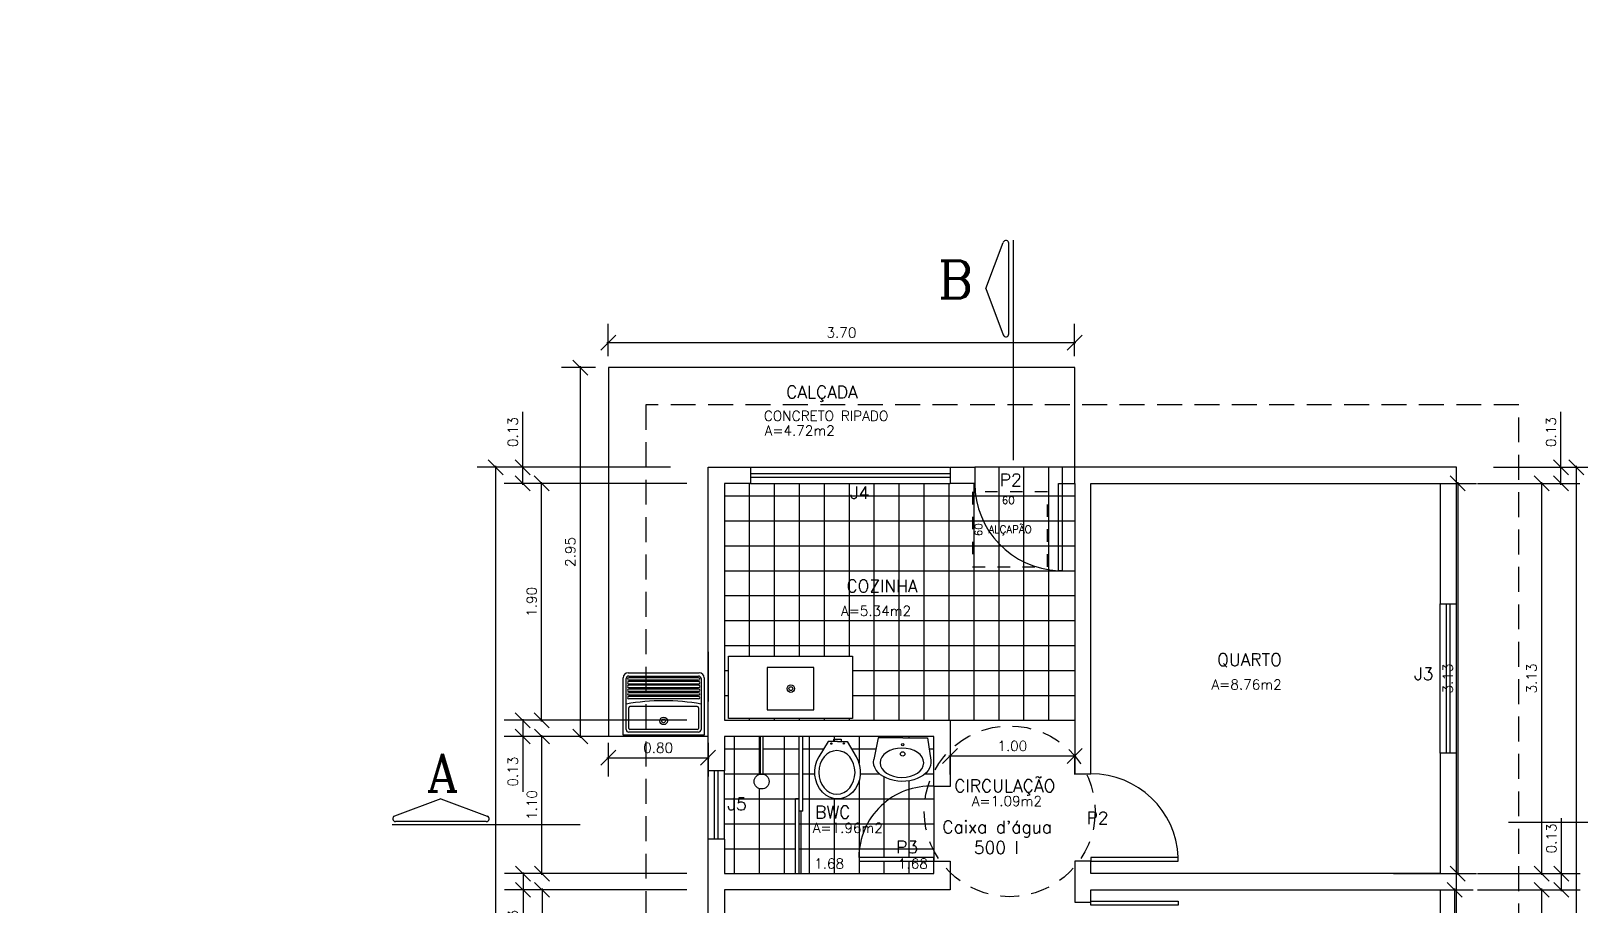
# Model space of a CAD drawing. Extents: x -49 to 264, y -41 to 22.
# Drawn here: x 0.86 to 13.29, y 15.29 to 22.3 of the extents above; entities that cross this region are included whole.
import ezdxf

# ---------------------------------------------------------------- set-up
doc = ezdxf.new("R2010")
doc.units = 0
doc.header["$LTSCALE"] = 20
doc.linetypes.add('DASHED2', pattern=[0.375, 0.25, -0.125])
doc.layers.get('0').update_dxf_attribs({"linetype": 'CONTINUOUS'})
doc.layers.get('DEFPOINTS').update_dxf_attribs({"linetype": 'CONTINUOUS'})
for name, color, linetype in [('CAIXADÁGUA', 244, 'CONTINUOUS'), ('COTA', 244, 'CONTINUOUS'), ('COTAS', 244, 'CONTINUOUS'), ('EQUIPAMENTOS', 1, 'CONTINUOUS'), ('JANELA', 1, 'CONTINUOUS'), ('MADEIRAMENTO', 1, 'CONTINUOUS'), ('PAREDE', 7, 'CONTINUOUS'), ('PIA', 1, 'CONTINUOUS'), ('PISO', 30, 'CONTINUOUS'), ('PORTA', 1, 'CONTINUOUS'), ('TANQUE', 1, 'CONTINUOUS'), ('TEXTO', 1, 'CONTINUOUS'), ('VASO', 1, 'CONTINUOUS'), ('VISTAL', 30, 'CONTINUOUS')]:
    doc.layers.add(name, color=color, linetype=linetype)
doc.styles.add('ROMANC', font='ROMANC.SHX')
doc.dimstyles.get("Standard").update_dxf_attribs({"dimtxt": 0.08, "dimasz": 0.12, "dimexe": 0.15, "dimexo": 0.0625, "dimgap": 0.04, "dimtad": 1, "dimzin": 0, "dimtxsty": 'ROMANC', "dimblk1": 'OBLIQUE', "dimblk2": 'OBLIQUE', "dimsah": 1, "dimcen": 0.09, "dimdle": 0.01, "dimclrd": 30, "dimclre": 30, "dimclrt": 244, "dimazin": 3, "dimtfac": 1, "dimtdec": 3, "dimtofl": 0, "dimtmove": 0, "dimatfit": 3, "dimtolj": 1, "dimtzin": 0})

# ---------------------------------------------------------------- blocks, each defined once
blk = doc.blocks.new('_OBLIQUE')
at = {"color": 0, "linetype": 'BYBLOCK'}
blk.add_line((-0.5, -0.5), (0.5, 0.5), dxfattribs=at)
blk = doc.blocks.new('*D275')
at = {"color": 30, "linetype": 'BYBLOCK'}
for p, q in [((11.791, 13.084), (12.459, 13.084)), ((12.309, 13.094), (12.309, 10.924)), ((11.791, 10.934), (12.459, 10.934)), ((-46.174, 10.742), (-46.174, 9.233)), ((-40.174, 10.742), (-40.174, 9.233)), ((-46.184, 9.383), (-40.164, 9.383))]:
    blk.add_line(p, q, dxfattribs=at)
at = {"layer": 'DEFPOINTS', "color": 0, "linetype": 'BYBLOCK'}
for p in [(22.485, 17.906), (22.64, 17.906), (6.424, 15.544), (8.104, 15.544), (8.104, 15.544), (22.64, 15.476), (11.491, 13.084), (11.491, 10.934), (12.309, 10.934), (-46.174, 10.804), (-40.174, 10.804), (-40.174, 9.383)]:
    blk.add_point(p, dxfattribs=at)
at = {"color": 30, "linetype": 'BYBLOCK', "xscale": 0.12, "yscale": 0.12, "zscale": 0.12}
for p, rotation in [((12.309, 13.084), 90), ((12.309, 10.934), 270), ((-46.174, 9.383), 180)]:
    blk.add_blockref('_OBLIQUE', p, dxfattribs=dict(at, rotation=rotation))
blk.add_blockref('_OBLIQUE', (-40.174, 9.383), dxfattribs=at)
at = {"color": 244, "linetype": 'BYBLOCK', "char_height": 0.08, "attachment_point": 5, "rotation": 90, "style": 'ROMANC'}
for s, insert in [('\\A1;2.43', (22.405, 16.691)), ('\\A1;2.15', (12.229, 12.009))]:
    blk.add_mtext(s, dxfattribs=dict(at, insert=insert))
at = {"color": 244, "linetype": 'BYBLOCK', "char_height": 0.08, "attachment_point": 5, "style": 'ROMANC'}
for s, insert in [('\\A1;1.68', (7.264, 15.624)), ('\\A1;6.00', (-43.174, 9.463))]:
    blk.add_mtext(s, dxfattribs=dict(at, insert=insert))
blk = doc.blocks.new('*D273')
at = {"color": 30, "linetype": 'BYBLOCK'}
for p, q in [((11.791, 18.674), (12.455, 18.674)), ((12.305, 18.684), (12.305, 15.534)), ((11.791, 15.544), (12.455, 15.544)), ((-40.304, 10.872), (-40.304, 9.513)), ((-43.114, 9.663), (-40.294, 9.663))]:
    blk.add_line(p, q, dxfattribs=at)
at = {"layer": 'DEFPOINTS', "color": 0, "linetype": 'BYBLOCK'}
for p in [(11.491, 18.674), (11.491, 15.544), (12.305, 15.544), (-43.104, 10.934), (-40.304, 10.934), (-40.304, 9.663)]:
    blk.add_point(p, dxfattribs=at)
at = {"color": 30, "linetype": 'BYBLOCK', "xscale": 0.12, "yscale": 0.12, "zscale": 0.12}
for p, rotation in [((12.305, 18.674), 90), ((12.305, 15.544), 270), ((-43.104, 9.663), 180)]:
    blk.add_blockref('_OBLIQUE', p, dxfattribs=dict(at, rotation=rotation))
blk.add_blockref('_OBLIQUE', (-40.304, 9.663), dxfattribs=at)
at = {"color": 244, "linetype": 'BYBLOCK', "insert": (12.225, 17.109), "char_height": 0.08, "attachment_point": 5, "rotation": 90, "style": 'ROMANC'}
blk.add_mtext('\\A1;3.13', dxfattribs=at)
at = {"color": 244, "linetype": 'BYBLOCK', "insert": (-41.704, 9.743), "char_height": 0.08, "attachment_point": 5, "style": 'ROMANC'}
blk.add_mtext('\\A1;2.80', dxfattribs=at)
blk = doc.blocks.new('*D274')
at = {"color": 30, "linetype": 'BYBLOCK'}
for p, q in [((17.798, 15.476), (17.798, 16.04)), ((11.791, 15.414), (12.43, 15.414)), ((12.28, 15.424), (12.28, 13.204)), ((17.7, 15.476), (17.648, 15.476)), ((17.7, 15.426), (17.648, 15.426)), ((17.798, 15.426), (17.798, 15.426)), ((11.791, 13.214), (12.43, 13.214)), ((-40.174, 10.742), (-40.174, 9.513)), ((-40.314, 9.663), (-40.174, 9.663)), ((-40.239, 9.663), (-40.164, 9.413)), ((-40.164, 9.413), (-39.841, 9.413))]:
    blk.add_line(p, q, dxfattribs=at)
at = {"layer": 'DEFPOINTS', "color": 0, "linetype": 'BYBLOCK'}
for p in [(11.491, 15.414), (17.798, 15.476), (18, 15.476), (18, 15.426), (11.491, 13.214), (12.28, 13.214), (-40.304, 10.934), (-40.174, 10.804), (-40.174, 9.663)]:
    blk.add_point(p, dxfattribs=at)
at = {"color": 30, "linetype": 'BYBLOCK', "xscale": 0.12, "yscale": 0.12, "zscale": 0.12}
for p, rotation in [((12.28, 15.414), 90), ((17.798, 15.476), 270), ((17.798, 15.426), 90), ((12.28, 13.214), 270), ((-40.304, 9.663), 180)]:
    blk.add_blockref('_OBLIQUE', p, dxfattribs=dict(at, rotation=rotation))
blk.add_blockref('_OBLIQUE', (-40.174, 9.663), dxfattribs=at)
at = {"color": 244, "linetype": 'BYBLOCK', "char_height": 0.08, "attachment_point": 5, "rotation": 90, "style": 'ROMANC'}
for s, insert in [('\\A1;{0.03}', (17.718, 15.878)), ('\\A1;2.20', (12.2, 14.314))]:
    blk.add_mtext(s, dxfattribs=dict(at, insert=insert))
at = {"color": 244, "linetype": 'BYBLOCK', "insert": (-40.124, 9.333), "char_height": 0.08, "attachment_point": 4, "style": 'ROMANC'}
blk.add_mtext('\\A1;0.13', dxfattribs=at)
blk = doc.blocks.new('A$C2D')
at = {"layer": 'EQUIPAMENTOS', "linetype": 'DASHED2', "ltscale": 0.03}
blk.add_circle((0.687, 0.687), 0.685, dxfattribs=at)
at = {"layer": 'TEXTO', "color": 244, "ltscale": 0.3, "style": 'ROMANC'}
for s, p in [("Caixa d'água", (0.147, 0.511)), ('500 l', (0.4, 0.346))]:
    blk.add_text(s, height=0.1, dxfattribs=at).set_placement(p)
blk = doc.blocks.new('*D356')
at = {"color": 30, "linetype": 'BYBLOCK'}
for p, q in [((4.821, 19.904), (4.821, 20.164)), ((8.561, 19.904), (8.561, 20.164)), ((4.811, 20.014), (8.571, 20.014))]:
    blk.add_line(p, q, dxfattribs=at)
at = {"layer": 'DEFPOINTS', "color": 0, "linetype": 'BYBLOCK'}
for p in [(8.561, 20.014), (4.821, 19.604), (8.561, 19.604)]:
    blk.add_point(p, dxfattribs=at)
at = {"color": 30, "linetype": 'BYBLOCK', "xscale": 0.12, "yscale": 0.12, "zscale": 0.12, "rotation": 180}
blk.add_blockref('_OBLIQUE', (4.821, 20.014), dxfattribs=at)
at = {"color": 30, "linetype": 'BYBLOCK', "xscale": 0.12, "yscale": 0.12, "zscale": 0.12}
blk.add_blockref('_OBLIQUE', (8.561, 20.014), dxfattribs=at)
at = {"color": 244, "linetype": 'BYBLOCK', "insert": (6.691, 20.094), "char_height": 0.08, "attachment_point": 5, "style": 'ROMANC'}
blk.add_mtext('\\A1;{3.70}', dxfattribs=at)
blk = doc.blocks.new('*D357')
at = {"color": 30, "linetype": 'BYBLOCK'}
for p, q in [((4.521, 19.604), (4.248, 19.604)), ((4.398, 19.614), (4.398, 16.634)), ((4.521, 16.644), (4.248, 16.644))]:
    blk.add_line(p, q, dxfattribs=at)
at = {"layer": 'DEFPOINTS', "color": 0, "linetype": 'BYBLOCK'}
for p in [(4.821, 19.604), (4.398, 16.644), (4.821, 16.644)]:
    blk.add_point(p, dxfattribs=at)
at = {"color": 30, "linetype": 'BYBLOCK', "xscale": 0.12, "yscale": 0.12, "zscale": 0.12}
for p, rotation in [((4.398, 19.604), 90), ((4.398, 16.644), 270)]:
    blk.add_blockref('_OBLIQUE', p, dxfattribs=dict(at, rotation=rotation))
at = {"color": 244, "linetype": 'BYBLOCK', "insert": (4.318, 18.124), "char_height": 0.08, "attachment_point": 5, "rotation": 90, "style": 'ROMANC'}
blk.add_mtext('\\A1;{2.95}', dxfattribs=at)
blk = doc.blocks.new('*D358')
at = {"color": 30, "linetype": 'BYBLOCK'}
for p, q in [((4.821, 16.344), (4.821, 16.075)), ((5.621, 16.344), (5.621, 16.075)), ((4.811, 16.225), (5.631, 16.225))]:
    blk.add_line(p, q, dxfattribs=at)
at = {"layer": 'DEFPOINTS', "color": 0, "linetype": 'BYBLOCK'}
for p in [(4.821, 16.644), (5.621, 16.644), (5.621, 16.225)]:
    blk.add_point(p, dxfattribs=at)
at = {"color": 30, "linetype": 'BYBLOCK', "xscale": 0.12, "yscale": 0.12, "zscale": 0.12, "rotation": 180}
blk.add_blockref('_OBLIQUE', (4.821, 16.225), dxfattribs=at)
at = {"color": 30, "linetype": 'BYBLOCK', "xscale": 0.12, "yscale": 0.12, "zscale": 0.12}
blk.add_blockref('_OBLIQUE', (5.621, 16.225), dxfattribs=at)
at = {"color": 244, "linetype": 'BYBLOCK', "insert": (5.221, 16.305), "char_height": 0.08, "attachment_point": 5, "style": 'ROMANC'}
blk.add_mtext('\\A1;0.80', dxfattribs=at)
blk = doc.blocks.new('*D360')
at = {"color": 30, "linetype": 'BYBLOCK'}
for p, q in [((7.551, 16.488), (8.571, 16.488)), ((7.561, 16.474), (7.561, 16.338)), ((8.561, 16.474), (8.561, 16.338))]:
    blk.add_line(p, q, dxfattribs=at)
at = {"layer": 'DEFPOINTS', "color": 0, "linetype": 'BYBLOCK'}
for p in [(7.561, 16.774), (8.561, 16.774), (8.561, 16.488)]:
    blk.add_point(p, dxfattribs=at)
at = {"color": 30, "linetype": 'BYBLOCK', "xscale": 0.12, "yscale": 0.12, "zscale": 0.12, "rotation": 180}
blk.add_blockref('_OBLIQUE', (7.561, 16.488), dxfattribs=at)
at = {"color": 30, "linetype": 'BYBLOCK', "xscale": 0.12, "yscale": 0.12, "zscale": 0.12}
blk.add_blockref('_OBLIQUE', (8.561, 16.488), dxfattribs=at)
at = {"color": 244, "linetype": 'BYBLOCK', "insert": (8.061, 16.568), "char_height": 0.08, "attachment_point": 5, "style": 'ROMANC'}
blk.add_mtext('\\A1;1.00', dxfattribs=at)
blk = doc.blocks.new('*D276')
at = {"color": 30, "linetype": 'BYBLOCK'}
for p, q in [((22.34, 17.906), (22.365, 17.906)), ((22.515, 17.916), (22.515, 15.466)), ((22.34, 15.476), (22.365, 15.476)), ((12.463, 10.934), (12.463, 11.378)), ((11.791, 10.934), (12.613, 10.934)), ((12.463, 10.794), (12.463, 10.934)), ((11.921, 10.804), (12.613, 10.804))]:
    blk.add_line(p, q, dxfattribs=at)
at = {"layer": 'DEFPOINTS', "color": 0, "linetype": 'BYBLOCK'}
for p in [(22.64, 17.906), (22.515, 15.476), (22.64, 15.476), (11.491, 10.934), (12.463, 10.934), (11.621, 10.804)]:
    blk.add_point(p, dxfattribs=at)
at = {"color": 30, "linetype": 'BYBLOCK', "xscale": 0.12, "yscale": 0.12, "zscale": 0.12}
for p, rotation in [((22.515, 17.906), 90), ((22.515, 15.476), 270), ((12.463, 10.934), 90), ((12.463, 10.804), 270)]:
    blk.add_blockref('_OBLIQUE', p, dxfattribs=dict(at, rotation=rotation))
at = {"color": 244, "linetype": 'BYBLOCK', "char_height": 0.08, "attachment_point": 5, "rotation": 90, "style": 'ROMANC'}
for s, insert in [('\\A1;2.43', (22.435, 16.691)), ('\\A1;0.13', (12.383, 11.216))]:
    blk.add_mtext(s, dxfattribs=dict(at, insert=insert))
blk = doc.blocks.new('*D278')
at = {"color": 30, "linetype": 'BYBLOCK'}
for p, q in [((12.464, 15.544), (12.464, 15.988)), ((11.791, 15.544), (12.614, 15.544)), ((12.464, 15.404), (12.464, 15.544)), ((11.791, 15.414), (12.614, 15.414))]:
    blk.add_line(p, q, dxfattribs=at)
at = {"layer": 'DEFPOINTS', "color": 0, "linetype": 'BYBLOCK'}
for p in [(11.491, 15.544), (12.464, 15.544), (11.491, 15.414)]:
    blk.add_point(p, dxfattribs=at)
at = {"color": 30, "linetype": 'BYBLOCK', "xscale": 0.12, "yscale": 0.12, "zscale": 0.12}
for p, rotation in [((12.464, 15.544), 90), ((12.464, 15.414), 270)]:
    blk.add_blockref('_OBLIQUE', p, dxfattribs=dict(at, rotation=rotation))
at = {"color": 244, "linetype": 'BYBLOCK', "insert": (12.384, 15.826), "char_height": 0.08, "attachment_point": 5, "rotation": 90, "style": 'ROMANC'}
blk.add_mtext('\\A1;0.13', dxfattribs=at)
blk = doc.blocks.new('*D279')
at = {"color": 30, "linetype": 'BYBLOCK'}
for p, q in [((12.461, 18.804), (12.461, 19.248)), ((11.921, 18.804), (12.611, 18.804)), ((12.461, 18.664), (12.461, 18.804)), ((11.791, 18.674), (12.611, 18.674))]:
    blk.add_line(p, q, dxfattribs=at)
at = {"layer": 'DEFPOINTS', "color": 0, "linetype": 'BYBLOCK'}
for p in [(11.621, 18.804), (12.461, 18.804), (11.491, 18.674)]:
    blk.add_point(p, dxfattribs=at)
at = {"color": 30, "linetype": 'BYBLOCK', "xscale": 0.12, "yscale": 0.12, "zscale": 0.12}
for p, rotation in [((12.461, 18.804), 90), ((12.461, 18.674), 270)]:
    blk.add_blockref('_OBLIQUE', p, dxfattribs=dict(at, rotation=rotation))
at = {"color": 244, "linetype": 'BYBLOCK', "insert": (12.381, 19.086), "char_height": 0.08, "attachment_point": 5, "rotation": 90, "style": 'ROMANC'}
blk.add_mtext('\\A1;0.13', dxfattribs=at)
blk = doc.blocks.new('*D280')
at = {"color": 30, "linetype": 'BYBLOCK'}
for p, q in [((11.921, 18.804), (12.733, 18.804)), ((12.583, 18.814), (12.583, 10.794)), ((11.921, 10.804), (12.733, 10.804))]:
    blk.add_line(p, q, dxfattribs=at)
at = {"layer": 'DEFPOINTS', "color": 0, "linetype": 'BYBLOCK'}
for p in [(11.621, 18.804), (11.621, 10.804), (12.583, 10.804)]:
    blk.add_point(p, dxfattribs=at)
at = {"color": 30, "linetype": 'BYBLOCK', "xscale": 0.12, "yscale": 0.12, "zscale": 0.12}
for p, rotation in [((12.583, 18.804), 90), ((12.583, 10.804), 270)]:
    blk.add_blockref('_OBLIQUE', p, dxfattribs=dict(at, rotation=rotation))
at = {"color": 244, "linetype": 'BYBLOCK', "insert": (12.503, 14.804), "char_height": 0.08, "attachment_point": 5, "rotation": 90, "style": 'ROMANC'}
blk.add_mtext('\\A1;8.00', dxfattribs=at)
blk = doc.blocks.new('*D281')
at = {"color": 30, "linetype": 'BYBLOCK'}
for p, q in [((5.451, 15.414), (4.816, 15.414)), ((4.966, 15.424), (4.966, 10.924)), ((5.451, 10.934), (4.816, 10.934))]:
    blk.add_line(p, q, dxfattribs=at)
at = {"layer": 'DEFPOINTS', "color": 0, "linetype": 'BYBLOCK'}
for p in [(5.751, 15.414), (4.966, 10.934), (5.751, 10.934)]:
    blk.add_point(p, dxfattribs=at)
at = {"color": 30, "linetype": 'BYBLOCK', "xscale": 0.12, "yscale": 0.12, "zscale": 0.12}
for p, rotation in [((4.966, 15.414), 90), ((4.966, 10.934), 270)]:
    blk.add_blockref('_OBLIQUE', p, dxfattribs=dict(at, rotation=rotation))
at = {"color": 244, "linetype": 'BYBLOCK', "insert": (4.886, 13.174), "char_height": 0.08, "attachment_point": 5, "rotation": 90, "style": 'ROMANC'}
blk.add_mtext('\\A1;4.48', dxfattribs=at)
blk = doc.blocks.new('*D282')
at = {"color": 30, "linetype": 'BYBLOCK'}
for p, q in [((5.451, 16.644), (4.139, 16.644)), ((4.289, 15.534), (4.289, 16.654)), ((5.451, 15.544), (4.139, 15.544))]:
    blk.add_line(p, q, dxfattribs=at)
at = {"layer": 'DEFPOINTS', "color": 0, "linetype": 'BYBLOCK'}
for p in [(4.289, 16.644), (5.751, 16.644), (5.751, 15.544)]:
    blk.add_point(p, dxfattribs=at)
at = {"color": 30, "linetype": 'BYBLOCK', "xscale": 0.12, "yscale": 0.12, "zscale": 0.12}
for p, rotation in [((4.289, 16.644), 90), ((4.289, 15.544), 270)]:
    blk.add_blockref('_OBLIQUE', p, dxfattribs=dict(at, rotation=rotation))
at = {"color": 244, "linetype": 'BYBLOCK', "insert": (4.209, 16.094), "char_height": 0.08, "attachment_point": 5, "rotation": 90, "style": 'ROMANC'}
blk.add_mtext('\\A1;1.10', dxfattribs=at)
blk = doc.blocks.new('*D283')
at = {"color": 30, "linetype": 'BYBLOCK'}
for p, q in [((5.451, 18.674), (4.137, 18.674)), ((4.287, 16.764), (4.287, 18.684)), ((5.451, 16.774), (4.137, 16.774))]:
    blk.add_line(p, q, dxfattribs=at)
at = {"layer": 'DEFPOINTS', "color": 0, "linetype": 'BYBLOCK'}
for p in [(4.287, 18.674), (5.751, 18.674), (5.751, 16.774)]:
    blk.add_point(p, dxfattribs=at)
at = {"color": 30, "linetype": 'BYBLOCK', "xscale": 0.12, "yscale": 0.12, "zscale": 0.12}
for p, rotation in [((4.287, 18.674), 90), ((4.287, 16.774), 270)]:
    blk.add_blockref('_OBLIQUE', p, dxfattribs=dict(at, rotation=rotation))
at = {"color": 244, "linetype": 'BYBLOCK', "insert": (4.207, 17.724), "char_height": 0.08, "attachment_point": 5, "rotation": 90, "style": 'ROMANC'}
blk.add_mtext('\\A1;1.90', dxfattribs=at)
blk = doc.blocks.new('*D284')
at = {"color": 30, "linetype": 'BYBLOCK'}
for p, q in [((4.136, 18.804), (4.136, 19.248)), ((5.321, 18.804), (3.986, 18.804)), ((4.136, 18.664), (4.136, 18.804)), ((5.451, 18.674), (3.986, 18.674)), ((30.195, 9.573), (32.185, 9.573)), ((30.205, 9.538), (30.205, 9.423)), ((32.175, 9.538), (32.175, 9.423))]:
    blk.add_line(p, q, dxfattribs=at)
at = {"layer": 'DEFPOINTS', "color": 0, "linetype": 'BYBLOCK'}
for p in [(4.136, 18.804), (5.621, 18.804), (5.751, 18.674), (30.205, 9.838), (32.175, 9.838), (32.175, 9.573)]:
    blk.add_point(p, dxfattribs=at)
at = {"color": 30, "linetype": 'BYBLOCK', "xscale": 0.12, "yscale": 0.12, "zscale": 0.12}
for p, rotation in [((4.136, 18.804), 90), ((4.136, 18.674), 270), ((30.205, 9.573), 180)]:
    blk.add_blockref('_OBLIQUE', p, dxfattribs=dict(at, rotation=rotation))
blk.add_blockref('_OBLIQUE', (32.175, 9.573), dxfattribs=at)
at = {"color": 244, "linetype": 'BYBLOCK', "insert": (4.056, 19.086), "char_height": 0.08, "attachment_point": 5, "rotation": 90, "style": 'ROMANC'}
blk.add_mtext('\\A1;0.13', dxfattribs=at)
at = {"color": 244, "linetype": 'BYBLOCK', "insert": (31.19, 9.653), "char_height": 0.08, "attachment_point": 5, "style": 'ROMANC'}
blk.add_mtext('\\A1;1.97', dxfattribs=at)
blk = doc.blocks.new('*D285')
at = {"color": 30, "linetype": 'BYBLOCK'}
for p, q in [((4.136, 16.784), (4.136, 16.644)), ((5.451, 16.774), (3.986, 16.774)), ((5.451, 16.644), (3.986, 16.644)), ((4.136, 16.644), (4.136, 16.201)), ((34.502, 9.838), (34.455, 9.838)), ((34.605, 8.398), (34.605, 9.848)), ((32.265, 9.568), (34.255, 9.568)), ((32.275, 9.538), (32.275, 9.418)), ((34.245, 9.538), (34.245, 9.418)), ((34.361, 8.408), (34.455, 8.408)), ((256.859, -40.198), (257.134, -40.198)), ((257.084, -40.198), (257.084, -40.236)), ((257.084, -40.598), (257.084, -40.561))]:
    blk.add_line(p, q, dxfattribs=at)
at = {"layer": 'DEFPOINTS', "color": 0, "linetype": 'BYBLOCK'}
for p in [(5.751, 16.774), (4.136, 16.644), (5.751, 16.644), (32.275, 9.838), (34.245, 9.838), (34.605, 9.838), (34.802, 9.838), (34.245, 9.568), (34.661, 8.408), (256.796, -40.198), (257.084, -40.198), (256.796, -40.598)]:
    blk.add_point(p, dxfattribs=at)
at = {"color": 30, "linetype": 'BYBLOCK'}
for p, xscale, yscale, zscale, rotation in [((4.136, 16.774), 0.12, 0.12, 0.12, 90), ((4.136, 16.644), 0.12, 0.12, 0.12, 270), ((34.605, 9.838), 0.12, 0.12, 0.12, 90), ((32.275, 9.568), 0.12, 0.12, 0.12, 180), ((34.605, 8.408), 0.12, 0.12, 0.12, 270), ((257.084, -40.198), 0.05, 0.05, 0.05, 90), ((257.084, -40.598), 0.05, 0.05, 0.05, 270)]:
    blk.add_blockref('_OBLIQUE', p, dxfattribs=dict(at, xscale=xscale, yscale=yscale, zscale=zscale, rotation=rotation))
at = {"color": 30, "linetype": 'BYBLOCK', "xscale": 0.12, "yscale": 0.12, "zscale": 0.12}
blk.add_blockref('_OBLIQUE', (34.245, 9.568), dxfattribs=at)
at = {"color": 244, "linetype": 'BYBLOCK', "attachment_point": 5, "rotation": 90, "style": 'ROMANC'}
for s, insert, char_height in [('\\A1;0.13', (4.056, 16.362), 0.08), ('\\A1;{1.53}', (34.525, 9.123), 0.08), ('\\A1;0.40', (257.084, -40.398), 0.1)]:
    blk.add_mtext(s, dxfattribs=dict(at, insert=insert, char_height=char_height))
at = {"color": 244, "linetype": 'BYBLOCK', "insert": (33.26, 9.648), "char_height": 0.08, "attachment_point": 5, "style": 'ROMANC'}
blk.add_mtext('\\A1;1.97', dxfattribs=at)
blk = doc.blocks.new('*D286')
at = {"color": 30, "linetype": 'BYBLOCK'}
for p, q in [((5.451, 15.544), (3.988, 15.544)), ((4.138, 15.554), (4.138, 15.414)), ((5.451, 15.414), (3.988, 15.414)), ((4.138, 15.414), (4.138, 14.971)), ((30.107, 11.475), (30.107, 11.293)), ((30.057, 11.393), (30.657, 11.393)), ((30.607, 11.424), (30.607, 11.293)), ((34.335, 9.559), (36.331, 9.559)), ((34.345, 9.538), (34.345, 9.409)), ((36.321, 9.538), (36.321, 9.409)), ((263.195, -40.298), (263.195, -40.568)), ((262.666, -40.511), (262.666, -40.568)), ((262.666, -40.518), (262.72, -40.518)), ((263.195, -40.518), (263.14, -40.518))]:
    blk.add_line(p, q, dxfattribs=at)
at = {"layer": 'DEFPOINTS', "color": 0, "linetype": 'BYBLOCK'}
for p in [(5.751, 15.544), (4.138, 15.414), (5.751, 15.414), (30.107, 12.875), (30.607, 12.824), (30.607, 11.393), (34.345, 9.838), (36.321, 9.838), (36.321, 9.559), (263.195, -40.236), (262.666, -40.448), (263.195, -40.518)]:
    blk.add_point(p, dxfattribs=at)
at = {"color": 30, "linetype": 'BYBLOCK'}
for p, xscale, yscale, zscale, rotation in [((4.138, 15.544), 0.12, 0.12, 0.12, 90), ((4.138, 15.414), 0.12, 0.12, 0.12, 270), ((30.107, 11.393), 0.1, 0.1, 0.1, 180), ((34.345, 9.559), 0.12, 0.12, 0.12, 180), ((262.666, -40.518), 0.05, 0.05, 0.05, 180)]:
    blk.add_blockref('_OBLIQUE', p, dxfattribs=dict(at, xscale=xscale, yscale=yscale, zscale=zscale, rotation=rotation))
for p, xscale, yscale, zscale in [((30.607, 11.393), 0.1, 0.1, 0.1), ((36.321, 9.559), 0.12, 0.12, 0.12), ((263.195, -40.518), 0.05, 0.05, 0.05)]:
    blk.add_blockref('_OBLIQUE', p, dxfattribs=dict(at, xscale=xscale, yscale=yscale, zscale=zscale))
at = {"color": 244, "linetype": 'BYBLOCK', "insert": (4.058, 15.132), "char_height": 0.08, "attachment_point": 5, "rotation": 90, "style": 'ROMANC'}
blk.add_mtext('\\A1;0.13', dxfattribs=at)
at = {"color": 244, "linetype": 'BYBLOCK', "attachment_point": 5, "style": 'ROMANC'}
for s, insert, char_height in [('\\A1;0.50', (30.357, 11.473), 0.08), ('\\A1;1.98', (35.333, 9.639), 0.08), ('\\A1;{0.500}', (262.93, -40.518), 0.1)]:
    blk.add_mtext(s, dxfattribs=dict(at, insert=insert, char_height=char_height))
blk = doc.blocks.new('*D288')
at = {"color": 30, "linetype": 'BYBLOCK'}
for p, q in [((5.321, 18.804), (3.769, 18.804)), ((3.919, 10.794), (3.919, 18.814)), ((5.321, 10.804), (3.769, 10.804))]:
    blk.add_line(p, q, dxfattribs=at)
at = {"layer": 'DEFPOINTS', "color": 0, "linetype": 'BYBLOCK'}
for p in [(3.919, 18.804), (5.621, 18.804), (5.621, 10.804)]:
    blk.add_point(p, dxfattribs=at)
at = {"color": 30, "linetype": 'BYBLOCK', "xscale": 0.12, "yscale": 0.12, "zscale": 0.12}
for p, rotation in [((3.919, 18.804), 90), ((3.919, 10.804), 270)]:
    blk.add_blockref('_OBLIQUE', p, dxfattribs=dict(at, rotation=rotation))
at = {"color": 244, "linetype": 'BYBLOCK', "insert": (3.839, 14.804), "char_height": 0.08, "attachment_point": 5, "rotation": 90, "style": 'ROMANC'}
blk.add_mtext('\\A1;8.00', dxfattribs=at)

msp = doc.modelspace()

# ---------------------------------------------------------------- linework, layer by layer
at = {"layer": 'CAIXADÁGUA', "color": 1, "linetype": 'DASHED2', "ltscale": 0.02}
for p, q in [((8.415, 18.606), (8.415, 18.006)), ((9.015, 18.606), (8.415, 18.606)), ((9.015, 18.006), (9.015, 18.606)), ((8.415, 18.006), (9.015, 18.006))]:
    msp.add_line(p, q, dxfattribs=at)
at = {"layer": 'COTA', "color": 7, "linetype": 'DASHED2', "ltscale": 3}
for p, q in [((8.742, 18.861), (8.742, 20.626)), ((5.267, 15.935), (3.76, 15.935))]:
    msp.add_line(p, q, dxfattribs=at)
at = {"layer": 'COTA', "color": 7, "linetype": 'CONTINUOUS', "ltscale": 3}
msp.add_line((12.713, 15.957), (14.091, 15.957), dxfattribs=at)
at = {"layer": 'DEFPOINTS', "color": 0, "linetype": 'BYBLOCK'}
for p in [(6.294, 18.804), (6.424, 18.674), (6.424, 18.674), (6.294, 18.524), (6.374, 16.924), (6.424, 16.774), (6.424, 16.774), (6.424, 16.644), (6.424, 16.644), (6.294, 16.369), (6.394, 15.813), (6.424, 15.819), (6.424, 15.544), (6.424, 15.544), (6.424, 15.414)]:
    msp.add_point(p, dxfattribs=at)
at = {"layer": 'EQUIPAMENTOS', "linetype": 'CONTINUOUS'}
for p, q in [((7.024, 16.144), (6.994, 16.144)), ((7.054, 16.044), (7.024, 16.044))]:
    msp.add_line(p, q, dxfattribs=at)
at = {"layer": 'JANELA'}
for p, q in [((12.164, 17.409), (12.164, 17.709)), ((6.294, 17.324), (6.294, 16.924)), ((6.294, 16.069), (6.294, 16.369))]:
    msp.add_line(p, q, dxfattribs=at)
at = {"layer": 'JANELA', "color": 1, "linetype": 'CONTINUOUS'}
for p, q in [((12.214, 16.509), (12.214, 17.709)), ((12.244, 16.509), (12.244, 17.709)), ((12.294, 16.509), (12.294, 17.709)), ((12.164, 16.509), (12.164, 17.409)), ((6.344, 15.819), (6.344, 16.369)), ((6.374, 15.819), (6.374, 16.369)), ((6.424, 15.819), (6.424, 16.369)), ((6.294, 15.819), (6.294, 16.069))]:
    msp.add_line(p, q, dxfattribs=at)
at = {"layer": 'MADEIRAMENTO'}
for p, q in [((6.713, 16.343), (6.713, 16.643)), ((6.733, 16.643), (6.733, 16.343)), ((7.657, 16.634), (7.623, 16.459)), ((7.854, 16.634), (7.657, 16.634)), ((7.854, 16.634), (8.052, 16.634)), ((8.052, 16.634), (8.08, 16.455)), ((6.733, 16.343), (6.713, 16.343))]:
    msp.add_line(p, q, dxfattribs=at)
for centre, radius in [((7.854, 16.579), 0.01), ((7.854, 16.504), 0.0175), ((6.723, 16.283), 0.06)]:
    msp.add_circle(centre, radius, dxfattribs=at)
at = {"layer": 'MADEIRAMENTO', "extrusion": (0, 0, -1)}
msp.add_ellipse((7.848, 16.433), major_axis=(-0.175, 0), ratio=0.671429, dxfattribs=at)
msp.add_ellipse((7.851, 16.439), major_axis=(-0.23, 0), ratio=0.673913, start_param=3.035992, end_param=6.412243, dxfattribs=at)
at = {"layer": 'PAREDE', "color": 30, "linetype": 'DASHED2', "ltscale": 0.04}
msp.add_line((12.794, 10.304), (12.794, 19.304), dxfattribs=at)
at = {"layer": 'PAREDE'}
for p, q in [((6.294, 18.804), (6.634, 18.804)), ((6.294, 16.369), (6.294, 18.804)), ((6.634, 18.804), (6.634, 18.674)), ((8.234, 18.804), (8.234, 18.674)), ((8.234, 18.804), (8.434, 18.804)), ((8.434, 18.804), (8.434, 18.674)), ((12.294, 18.804), (9.134, 18.804)), ((9.134, 18.804), (9.134, 18.674)), ((12.294, 17.709), (12.294, 18.804)), ((6.424, 18.674), (6.424, 16.774)), ((6.634, 18.674), (6.424, 18.674)), ((8.434, 18.674), (8.234, 18.674)), ((9.134, 18.674), (9.234, 18.674)), ((9.234, 18.674), (9.234, 16.344)), ((9.364, 16.344), (9.364, 18.674)), ((9.364, 18.674), (12.164, 18.674)), ((12.164, 18.674), (12.164, 17.709)), ((12.164, 17.709), (12.294, 17.709)), ((6.424, 16.774), (8.234, 16.774)), ((8.234, 16.774), (8.234, 16.244)), ((8.104, 16.644), (6.424, 16.644)), ((6.424, 16.644), (6.424, 16.369)), ((8.104, 16.244), (8.104, 16.644)), ((12.294, 16.509), (12.164, 16.509)), ((12.164, 16.509), (12.164, 15.544)), ((12.294, 14.764), (12.294, 16.509)), ((6.424, 16.369), (6.294, 16.369)), ((9.234, 16.344), (9.364, 16.344)), ((8.234, 16.244), (8.104, 16.244)), ((6.424, 15.819), (6.294, 15.819)), ((6.294, 15.544), (6.294, 15.819)), ((6.294, 15.664), (6.294, 15.794)), ((6.424, 15.819), (6.424, 15.544)), ((6.294, 13.834), (6.294, 15.664)), ((6.424, 15.664), (6.424, 15.544)), ((12.164, 15.664), (12.164, 15.544)), ((6.424, 15.544), (8.104, 15.544)), ((8.104, 15.544), (8.104, 15.644)), ((8.104, 15.644), (8.234, 15.644)), ((8.234, 15.644), (8.234, 15.414)), ((9.364, 15.644), (9.234, 15.644)), ((9.234, 15.644), (9.234, 15.314)), ((9.364, 15.544), (9.364, 15.644)), ((12.164, 15.544), (9.364, 15.544)), ((8.234, 15.414), (6.424, 15.414)), ((6.424, 15.414), (6.424, 13.834)), ((9.364, 15.314), (9.364, 15.414)), ((9.364, 15.414), (12.164, 15.414)), ((12.164, 15.414), (12.164, 14.764)), ((9.234, 15.314), (9.364, 15.314))]:
    msp.add_line(p, q, dxfattribs=at)
at = {"layer": 'PAREDE', "color": 30}
for p, q in [((8.624, 18.804), (8.624, 16.774)), ((8.824, 18.804), (8.824, 16.774)), ((9.024, 18.804), (9.024, 16.774)), ((6.624, 18.674), (6.624, 17.288)), ((6.824, 18.674), (6.824, 17.288)), ((7.024, 18.674), (7.024, 17.288)), ((7.224, 18.674), (7.224, 17.288)), ((7.424, 18.674), (7.424, 17.288)), ((7.624, 18.674), (7.624, 16.774)), ((7.824, 18.674), (7.824, 16.774)), ((8.024, 18.674), (8.024, 16.774)), ((8.224, 18.674), (8.224, 16.774)), ((8.424, 18.674), (8.424, 16.774)), ((6.624, 16.788), (6.624, 16.774)), ((6.824, 16.788), (6.824, 16.774)), ((7.024, 16.788), (7.024, 16.774)), ((7.224, 16.788), (7.224, 16.774)), ((7.424, 16.788), (7.424, 16.774)), ((6.424, 16.544), (6.713, 16.544)), ((6.733, 16.544), (7.024, 16.544)), ((7.054, 16.544), (7.22, 16.544)), ((7.443, 16.544), (7.639, 16.544)), ((8.066, 16.544), (8.104, 16.544)), ((6.424, 16.344), (7.024, 16.344)), ((7.054, 16.344), (7.15, 16.344)), ((7.514, 16.344), (7.669, 16.344)), ((8.033, 16.344), (8.104, 16.344)), ((6.424, 16.144), (7.024, 16.144)), ((7.054, 16.144), (8.104, 16.144)), ((6.424, 15.944), (6.994, 15.944)), ((7.024, 15.944), (8.104, 15.944)), ((6.424, 15.744), (6.994, 15.744)), ((7.024, 15.744), (8.104, 15.744))]:
    msp.add_line(p, q, dxfattribs=at)
at = {"layer": 'PIA', "color": 1, "linetype": 'CONTINUOUS'}
for p, q in [((6.457, 17.288), (7.452, 17.288)), ((6.457, 16.788), (6.457, 17.288)), ((7.452, 17.288), (7.452, 16.822)), ((7.142, 17.198), (6.767, 17.198)), ((6.767, 17.198), (6.767, 16.858)), ((7.142, 16.858), (7.142, 17.198)), ((7.452, 16.788), (6.457, 16.788)), ((6.767, 16.858), (6.957, 16.858)), ((6.957, 16.858), (7.142, 16.858)), ((7.452, 16.822), (7.452, 16.788))]:
    msp.add_line(p, q, dxfattribs=at)
for radius in [0.03, 0.015]:
    msp.add_circle((6.957, 17.028), radius, dxfattribs=at)
at = {"layer": 'PISO'}
for p, q in [((9.234, 19.604), (5.494, 19.604)), ((5.494, 19.604), (5.494, 16.644)), ((9.234, 18.674), (9.234, 19.604)), ((9.134, 18.804), (8.434, 18.804)), ((6.294, 16.644), (5.494, 16.644))]:
    msp.add_line(p, q, dxfattribs=at)
at = {"layer": 'PISO', "color": 30, "linetype": 'DASHED2', "ltscale": 0.04}
for p, q in [((5.794, 19.304), (5.794, 10.304)), ((12.794, 19.304), (5.794, 19.304))]:
    msp.add_line(p, q, dxfattribs=at)
at = {"layer": 'PISO', "color": 1, "linetype": 'CONTINUOUS'}
for p, q in [((7.024, 15.544), (7.024, 16.644)), ((7.054, 16.044), (7.054, 16.644)), ((6.994, 15.544), (6.994, 16.144)), ((7.039, 15.544), (7.039, 16.044))]:
    msp.add_line(p, q, dxfattribs=at)
at = {"layer": 'PORTA', "color": 1, "linetype": 'CONTINUOUS'}
for points in [[(9.134, 18.674), (9.134, 17.974), (9.104, 17.974), (9.104, 18.674)], [(8.104, 15.644), (8.104, 15.674), (7.504, 15.674), (7.504, 15.644)], [(9.364, 15.644), (10.064, 15.644), (10.064, 15.674), (9.364, 15.674)], [(9.364, 15.322), (10.064, 15.322), (10.064, 15.292), (9.364, 15.292)]]:
    msp.add_lwpolyline(points, close=True, dxfattribs=at)
for centre, radius, start, end in [((9.134, 18.674), 0.701, 180, 267.4911), ((9.364, 15.644), 0.701, 2.5089, 90), ((8.074, 15.674), 0.571, 87.0624, 180)]:
    msp.add_arc(centre, radius, start, end, dxfattribs=at)
at = {"layer": 'TANQUE', "color": 244}
for p, q in [((5.652, 17.154), (6.222, 17.154)), ((5.612, 16.654), (5.612, 17.114)), ((5.637, 16.699), (5.637, 17.109)), ((5.657, 17.129), (6.217, 17.129)), ((6.237, 17.115), (6.236, 17.115)), ((6.237, 17.109), (6.237, 16.699)), ((6.262, 17.114), (6.262, 16.654)), ((6.217, 16.679), (5.657, 16.679)), ((6.262, 16.654), (5.612, 16.654))]:
    msp.add_line(p, q, dxfattribs=at)
at = {"layer": 'TANQUE', "color": 30}
for p, q in [((5.638, 17.115), (5.637, 17.115)), ((5.637, 17.095), (5.637, 17.095)), ((5.637, 17.085), (5.637, 17.085)), ((5.637, 17.065), (5.637, 17.065)), ((5.637, 17.055), (5.637, 17.055)), ((5.637, 17.035), (5.637, 17.035)), ((6.217, 17.115), (5.657, 17.115)), ((6.217, 17.095), (5.657, 17.095)), ((6.217, 17.085), (5.657, 17.085)), ((6.217, 17.065), (5.657, 17.065)), ((6.217, 17.055), (5.657, 17.055)), ((6.217, 17.035), (5.657, 17.035)), ((5.637, 17.005), (5.637, 17.005)), ((5.637, 16.995), (5.637, 16.995)), ((5.637, 16.975), (5.637, 16.975)), ((5.637, 16.965), (5.637, 16.965)), ((5.637, 16.945), (5.637, 16.945)), ((6.217, 17.025), (5.657, 17.025)), ((6.217, 17.005), (5.657, 17.005)), ((6.217, 16.995), (5.657, 16.995)), ((6.217, 16.975), (5.657, 16.975)), ((6.217, 16.965), (5.657, 16.965)), ((6.217, 16.945), (5.657, 16.945)), ((5.657, 16.709), (5.657, 16.874)), ((6.207, 16.884), (5.667, 16.884)), ((6.217, 16.874), (6.217, 16.709)), ((6.207, 16.699), (5.667, 16.699))]:
    msp.add_line(p, q, dxfattribs=at)
for radius in [0.03, 0.015]:
    msp.add_circle((5.937, 16.769), radius, dxfattribs=at)
at = {"layer": 'TANQUE', "color": 244}
for centre, radius, start, end in [((5.652, 17.114), 0.04, 90, 180), ((6.222, 17.114), 0.04, 0, 90), ((5.657, 17.109), 0.02, 90, 180), ((6.217, 17.109), 0.02, 0, 90), ((5.667, 16.874), 0.01, 90, 180), ((6.207, 16.874), 0.01, 0, 90), ((5.657, 16.699), 0.02, 180, 270), ((5.667, 16.709), 0.01, 180, 270), ((6.207, 16.709), 0.01, 270, 0), ((6.217, 16.699), 0.02, 270, 0)]:
    msp.add_arc(centre, radius, start, end, dxfattribs=at)
at = {"layer": 'TANQUE', "color": 30}
for centre, radius, start, end in [((5.657, 17.105), 0.01, 90, 270), ((5.657, 17.075), 0.01, 90, 270), ((5.657, 17.045), 0.01, 90, 270), ((6.217, 17.105), 0.01, 270, 90), ((6.217, 17.075), 0.01, 270, 90), ((6.217, 17.045), 0.01, 270, 90), ((5.937, 15.257), 1.674, 79.6791, 100.3209), ((5.657, 17.015), 0.01, 90, 270), ((5.657, 16.985), 0.01, 90, 270), ((5.657, 16.955), 0.01, 90, 270), ((6.217, 17.015), 0.01, 270, 90), ((6.217, 16.985), 0.01, 270, 90), ((6.217, 16.955), 0.01, 270, 90)]:
    msp.add_arc(centre, radius, start, end, dxfattribs=at)
at = {"layer": 'TEXTO', "color": 7, "linetype": 'CONTINUOUS'}
for p, q in [((8.521, 20.237), (8.661, 20.608)), ((8.705, 19.873), (8.705, 20.601)), ((8.521, 20.237), (8.661, 19.865)), ((4.151, 16.145), (3.779, 16.005)), ((4.151, 16.145), (4.523, 16.005)), ((4.515, 15.961), (3.787, 15.961))]:
    msp.add_line(p, q, dxfattribs=at)
for centre, start, end in [((8.682, 20.601), 0, 159.3986), ((8.682, 19.873), 200.6014, 0), ((3.787, 15.984), 110.6014, 270), ((4.515, 15.984), 270, 69.3986)]:
    msp.add_arc(centre, 0.0225, start, end, dxfattribs=at)
at = {"layer": 'VASO', "color": 1}
for p, q in [((7.256, 16.603), (7.183, 16.482)), ((7.332, 16.603), (7.256, 16.603)), ((7.302, 16.603), (7.302, 16.623)), ((7.302, 16.623), (7.362, 16.623)), ((7.332, 16.603), (7.408, 16.603)), ((7.362, 16.623), (7.362, 16.603)), ((7.408, 16.603), (7.48, 16.482))]:
    msp.add_line(p, q, dxfattribs=at)
for centre in [(7.282, 16.587), (7.382, 16.587)]:
    msp.add_circle(centre, 0.005, dxfattribs=at)
at = {"layer": 'VASO', "color": 1, "extrusion": (0, 0, -1)}
msp.add_ellipse((7.327, 16.356), major_axis=(0, -0.175), ratio=0.828571, dxfattribs=at)
msp.add_ellipse((7.332, 16.358), major_axis=(0, -0.215), ratio=0.848837, start_param=-2.189281, end_param=2.189281, dxfattribs=at)
at = {"layer": 'VISTAL', "color": 1, "linetype": 'CONTINUOUS'}
for p, q in [((6.634, 18.804), (8.23, 18.804)), ((6.634, 18.754), (8.23, 18.754)), ((6.634, 18.724), (8.234, 18.724)), ((6.634, 18.674), (8.234, 18.674))]:
    msp.add_line(p, q, dxfattribs=at)
at = {"layer": 'VISTAL', "color": 30, "linetype": 'CONTINUOUS'}
for p, q in [((6.424, 18.574), (9.234, 18.574)), ((6.424, 18.374), (9.234, 18.374)), ((6.424, 18.174), (9.234, 18.174)), ((6.424, 17.974), (9.234, 17.974)), ((6.424, 17.774), (9.234, 17.774)), ((6.424, 17.574), (9.234, 17.574)), ((6.424, 17.374), (9.234, 17.374)), ((6.424, 17.174), (6.457, 17.174)), ((7.452, 17.174), (9.234, 17.174)), ((6.424, 16.974), (6.457, 16.974)), ((7.452, 16.974), (9.234, 16.974)), ((8.234, 16.774), (9.234, 16.774)), ((6.504, 16.644), (6.504, 15.544)), ((6.704, 16.644), (6.704, 16.339)), ((6.904, 16.644), (6.904, 15.544)), ((7.104, 16.644), (7.104, 15.544)), ((7.304, 16.644), (7.304, 16.603)), ((7.504, 16.644), (7.504, 16.43)), ((7.704, 16.644), (7.704, 16.634)), ((7.904, 16.644), (7.904, 16.634)), ((7.504, 16.286), (7.504, 15.544)), ((7.704, 16.32), (7.704, 15.674)), ((7.904, 16.288), (7.904, 15.674)), ((6.704, 16.226), (6.704, 15.544)), ((8.104, 16.244), (8.104, 15.644)), ((7.304, 16.145), (7.304, 15.544)), ((7.704, 15.644), (7.704, 15.544)), ((7.904, 15.644), (7.904, 15.544))]:
    msp.add_line(p, q, dxfattribs=at)

# ---------------------------------------------------------------- block references
msp.add_blockref('A$C2D', (8.025, 15.357), dxfattribs=at)

# ---------------------------------------------------------------- texts
at = {"layer": 'TEXTO', "color": 3, "linetype": 'CONTINUOUS', "style": 'ROMANC'}
for s, p in [('B', (8.137, 20.16)), ('A', (4.035, 16.204))]:
    msp.add_text(s, height=0.3, dxfattribs=at).set_placement(p)
at = {"layer": 'TEXTO', "linetype": 'CONTINUOUS', "style": 'ROMANC'}
msp.add_text('CALÇADA', height=0.1, dxfattribs=at).set_placement((6.919, 19.357))
at = {"layer": 'TEXTO', "color": 244, "linetype": 'CONTINUOUS', "style": 'ROMANC'}
for s, height, p in [('CONCRETO RIPADO', 0.08, (6.741, 19.176)), ('A=4.72m2', 0.08, (6.747, 19.058)), ('60', 0.06, (8.649, 18.509)), ('ALÇAPÃO', 0.06, (8.542, 18.276)), ('A=5.34m2', 0.08, (7.359, 17.612)), ('A=8.76m2', 0.08, (10.331, 17.021)), ('A=1.09m2', 0.08, (8.409, 16.086)), ('A=1.96m2', 0.08, (7.133, 15.871))]:
    msp.add_text(s, height=height, dxfattribs=at).set_placement(p)
at = {"layer": 'TEXTO', "color": 1, "linetype": 'CONTINUOUS', "style": 'ROMANC'}
for s, p in [('J4', (7.433, 18.55)), ('P2', (8.633, 18.652)), ('COZINHA', (7.403, 17.801)), ('QUARTO', (10.376, 17.211)), ('J3', (11.956, 17.097)), ('CIRCULAÇÃO', (8.268, 16.198)), ('J5', (6.449, 16.052)), ('BWC', (7.152, 15.987)), ('P2', (9.329, 15.94)), ('P3', (7.802, 15.707))]:
    msp.add_text(s, height=0.1, dxfattribs=at).set_placement(p)
at = {"layer": 'TEXTO', "color": 244, "linetype": 'CONTINUOUS', "style": 'ROMANC'}
msp.add_text('60', height=0.06, rotation=90, dxfattribs=at).set_placement((8.492, 18.251))

# ---------------------------------------------------------------- dimensions: what is measured, and where the dimension line sits
at = {"layer": 'COTA', "linetype": 'CONTINUOUS'}
for base, p1, p2, picture, middle in [((-40.304, 9.663), (-43.104, 10.934), (-40.304, 10.934), '*D273', (-41.704, 9.743)), ((-40.174, 9.663), (-40.304, 10.934), (-40.174, 10.804), '*D274', (-40.124, 9.333))]:
    dim = msp.add_linear_dim(base=base, p1=p1, p2=p2, dimstyle='STANDARD', override={"dimse1": 1}, dxfattribs=at)
    dim.commit()
    dim.dimension.update_dxf_attribs({"geometry": picture, "text_midpoint": middle})
dim = msp.add_linear_dim(base=(-40.174, 9.383), p1=(-46.174, 10.804), p2=(-40.174, 10.804), dimstyle='STANDARD', dxfattribs=at)
dim.commit()
dim.dimension.update_dxf_attribs({"geometry": '*D275', "text_midpoint": (-43.174, 9.463)})
at = {"layer": 'COTAS', "color": 30, "linetype": 'CONTINUOUS'}
dim = msp.add_linear_dim(base=(15.942, 11.223), p1=(15.442, 12.704), p2=(15.942, 12.653), dimstyle='STANDARD', override={"dimasz": 0.1, "dimexe": 0.1, "dimexo": 1.4, "dimtad": 1, "dimdle": 0.05}, dxfattribs=at)
dim.commit()
dim.dimension.update_dxf_attribs({"geometry": '*D286', "text_midpoint": (15.692, 11.303), "insert": (-14.665, -0.171)})
at = {"layer": 'VISTAL', "color": 30, "linetype": 'CONTINUOUS'}
for base, p1, p2, picture, middle, set_off in [((18.042, 12.629), (16.072, 12.894), (18.042, 12.894), '*D284', (17.057, 12.709), (-14.133, 3.056)), ((20.112, 12.624), (18.142, 12.894), (20.112, 12.894), '*D285', (19.127, 12.704), (-14.133, 3.056)), ((22.188, 12.614), (20.212, 12.894), (22.188, 12.894), '*D286', (21.2, 12.694), (-14.133, 3.056)), ((6.294, 16.472), (5.494, 16.892), (6.294, 16.892), '*D358', (5.894, 16.552), (0.672, 0.248)), ((9.234, 16.488), (8.234, 16.774), (9.234, 16.774), '*D360', (8.734, 16.568), (0.672, 0))]:
    dim = msp.add_linear_dim(base=base, p1=p1, p2=p2, dimstyle='STANDARD', override={"dimexo": 0.3}, dxfattribs=at)
    dim.commit()
    dim.dimension.update_dxf_attribs({"geometry": picture, "text_midpoint": middle, "insert": set_off})
for base, p1, p2, text, picture, middle, set_off in [((20.473, 12.894), (20.528, 11.464), (20.67, 12.894), '{1.53}', '*D285', (20.393, 12.179), (-14.133, 3.056)), ((5.269, 16.644), (5.693, 19.604), (5.693, 16.644), '{2.95}', '*D357', (5.189, 18.124), (0.871, 0))]:
    dim = msp.add_linear_dim(base=base, p1=p1, p2=p2, angle=90, text=text, dimstyle='STANDARD', override={"dimexo": 0.3}, dxfattribs=at)
    dim.commit()
    dim.dimension.update_dxf_attribs({"geometry": picture, "text_midpoint": middle, "insert": set_off})
dim = msp.add_linear_dim(base=(9.234, 19.803), p1=(5.494, 19.394), p2=(9.234, 19.394), text='{3.70}', dimstyle='STANDARD', override={"dimexo": 0.3}, dxfattribs=at)
dim.commit()
dim.dimension.update_dxf_attribs({"geometry": '*D356', "text_midpoint": (7.364, 19.883), "insert": (0.672, -0.21)})
for base, p1, p2, picture, middle, set_off in [((4.808, 18.804), (6.424, 18.674), (6.294, 18.804), '*D284', (4.728, 19.086), (0.672, 0)), ((13.133, 18.804), (12.164, 18.674), (12.294, 18.804), '*D279', (13.053, 19.086), (0.672, 0)), ((4.591, 18.804), (6.294, 10.804), (6.294, 18.804), '*D288', (4.511, 14.804), (0.672, 0)), ((13.256, 10.804), (12.294, 18.804), (12.294, 10.804), '*D280', (13.176, 14.804), (0.672, 0)), ((12.977, 15.544), (12.164, 18.674), (12.164, 15.544), '*D273', (12.897, 17.109), (0.672, 0)), ((4.96, 18.674), (6.424, 16.774), (6.424, 18.674), '*D283', (4.88, 17.724), (0.672, 0)), ((12.982, 10.934), (12.164, 13.084), (12.164, 10.934), '*D275', (12.902, 12.009), (0.672, 0)), ((22.489, 15.476), (22.614, 17.906), (22.614, 15.476), '*D276', (22.409, 16.691), (-0.026, 0)), ((13.135, 10.934), (12.294, 10.804), (12.164, 10.934), '*D276', (13.055, 11.216), (0.672, 0)), ((4.808, 16.644), (6.424, 16.774), (6.424, 16.644), '*D285', (4.728, 16.362), (0.672, 0)), ((4.961, 16.644), (6.424, 15.544), (6.424, 16.644), '*D282', (4.881, 16.094), (0.672, 0)), ((12.979, 13.214), (12.19, 15.414), (12.19, 13.214), '*D274', (12.899, 14.314), (0.698, 0)), ((13.136, 15.544), (12.164, 15.414), (12.164, 15.544), '*D278', (13.056, 15.826), (0.672, 0)), ((4.81, 15.414), (6.424, 15.544), (6.424, 15.414), '*D286', (4.73, 15.132), (0.672, 0)), ((4.963, 10.934), (5.748, 15.414), (5.748, 10.934), '*D281', (4.883, 13.174), (-0.004, 0))]:
    dim = msp.add_linear_dim(base=base, p1=p1, p2=p2, angle=90, dimstyle='STANDARD', override={"dimexo": 0.3}, dxfattribs=at)
    dim.commit()
    dim.dimension.update_dxf_attribs({"geometry": picture, "text_midpoint": middle, "insert": set_off})
dim = msp.add_linear_dim(base=(8.104, 15.544), p1=(6.424, 15.544), p2=(8.104, 15.544), dimstyle='STANDARD', override={"dimexo": 0.3, "dimse1": 1, "dimse2": 1, "dimsd1": 1, "dimsd2": 1}, dxfattribs=at)
dim.commit()
dim.dimension.update_dxf_attribs({"geometry": '*D275', "text_midpoint": (7.264, 15.624)})
dim = msp.add_linear_dim(base=(17.798, 15.476), p1=(18, 15.426), p2=(18, 15.476), angle=90, text='{0.03}', dimstyle='STANDARD', override={"dimexo": 0.3}, dxfattribs=at)
dim.commit()
dim.dimension.update_dxf_attribs({"geometry": '*D274', "text_midpoint": (17.718, 15.878)})

doc.saveas('drawing.dxf')
